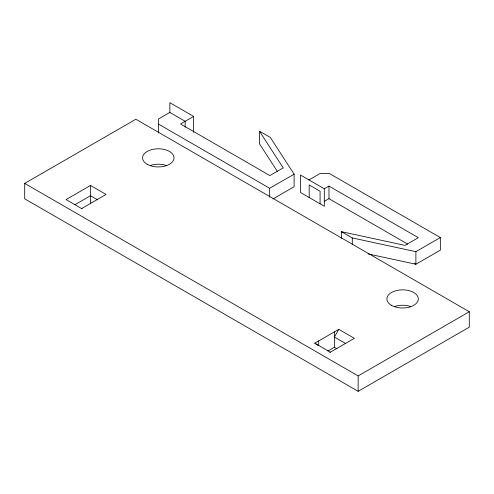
<?xml version="1.0" encoding="UTF-8"?>
<svg xmlns="http://www.w3.org/2000/svg" width="494" height="494" viewBox="0 0 494 494"><rect width="100%" height="100%" fill="white"/><g stroke="black" fill="none" stroke-linecap="round" stroke-linejoin="round"><path stroke-width="0.74" d="M329.825 352.488L354.371 338.316L338.81 329.331L334.364 337.038L345.479 343.454M24.7 183.41L135.85 119.233L469.3 311.751L469.3 327.151L358.15 391.322L24.7 198.81L24.7 183.41L358.15 375.922L469.3 311.751M193.629 132.343L193.629 116.411L180.514 123.982L269.878 175.574L283.216 167.874L259.43 131.151L259.43 143.729L277.375 171.43M81.609 208.561L106.062 194.445L90.501 185.46L66.048 199.576L82.134 208.863M74.94 204.714L90.501 195.729L97.695 199.879M158.506 124.111L269.656 188.282L294.109 174.166L270.323 137.443L259.43 131.151M272.96 198.952L294.109 186.738L294.109 174.166M308.966 179.933L320.303 173.388L329.195 173.388L440.345 237.558L440.345 250.137L415.892 264.253L368.005 253.91M324.305 188.788L324.305 206.245L300.519 192.512L300.519 175.055L324.305 188.788L328.973 186.09L418.338 237.688L405 245.388L341.397 231.655L341.397 238.312M324.305 201.367L328.973 198.668L407.667 244.104M341.397 231.655L352.29 237.941L415.892 251.674L440.345 237.558M317.593 345.25L314.802 343.194L338.81 329.331M327.843 351.067L334.364 347.301L336.982 348.813M193.629 116.411L169.843 102.678L169.843 112.539M414.614 263.512L415.892 264.253L415.892 251.674M314.802 343.194L330.363 352.179M358.15 375.922L358.15 391.322M352.29 237.941L352.29 244.598M334.364 331.9L334.364 347.301M328.973 186.09L328.973 198.668M320.081 203.806L320.081 191.227L309.188 184.935L309.188 197.514M318.71 340.94L318.71 345.337M269.656 188.282L269.656 197.162M185.182 127.205L185.182 121.283L169.843 112.428L158.506 118.974L158.506 132.985M90.501 185.46L90.501 203.794M150.442 165.41A15.722 9.077 0 0 1 166.163 165.41M394.749 306.459A15.722 9.077 0 0 1 410.471 306.459M147.187 164.286A15.722 9.077 0 0 0 173.487 160.217A15.722 9.077 0 0 0 154.233 149.102A15.722 9.077 0 0 0 147.187 164.286M391.495 305.335A15.722 9.077 0 0 0 417.794 301.266A15.722 9.077 0 0 0 398.541 290.151A15.722 9.077 0 0 0 391.495 305.335"/></g></svg>
